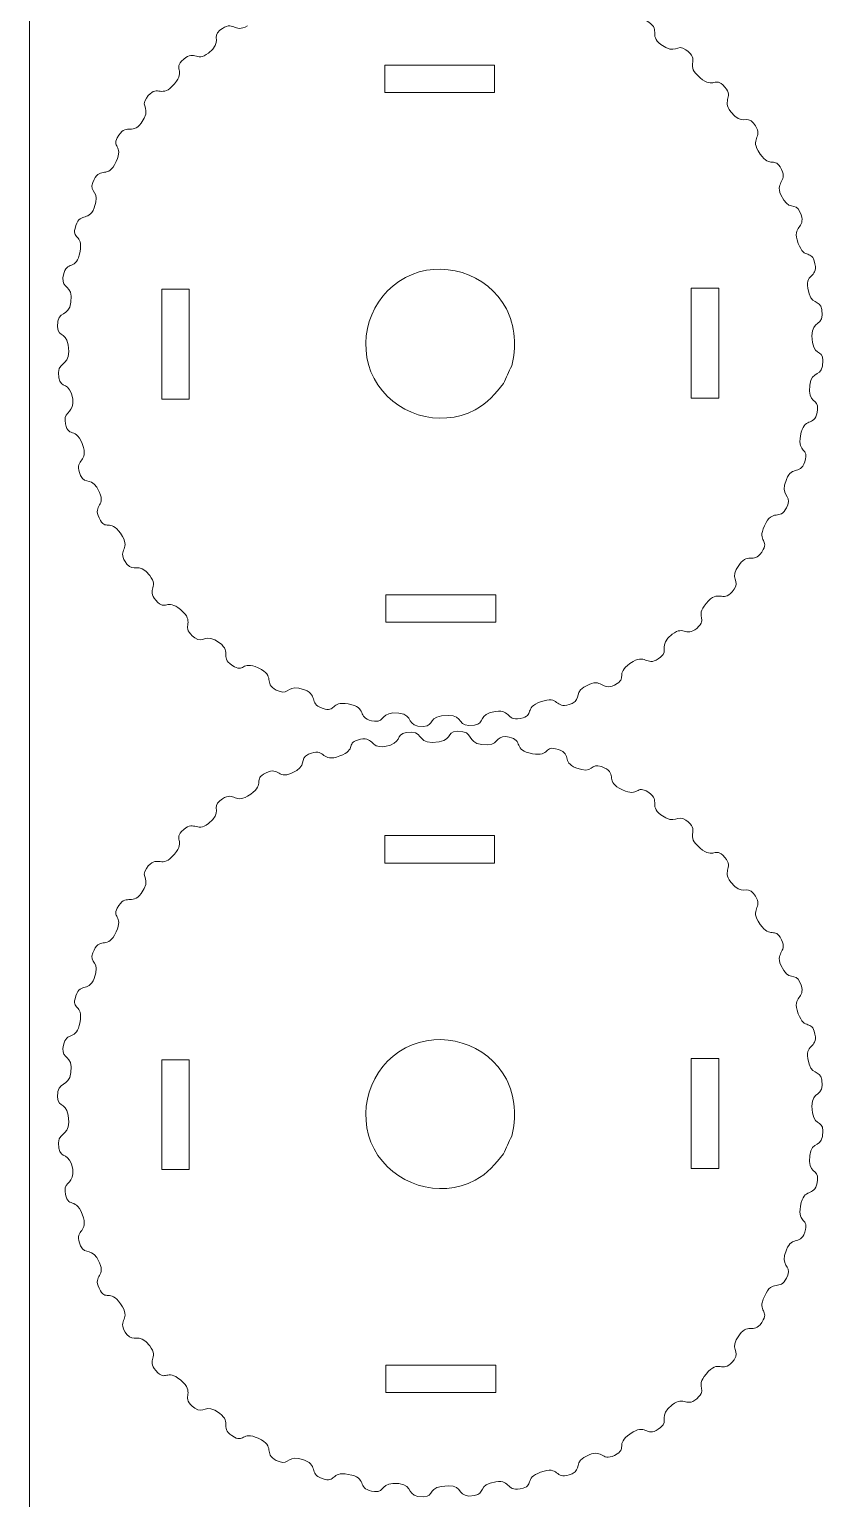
# Model space of a CAD drawing. Header units: centimetres. Extents: x -58 to 58, y -52 to 52.
# Drawn here: x -23.08 to -14.3, y 11.23 to 27.46 of the extents above; entities that cross this region are included whole.
import ezdxf

# ---------------------------------------------------------------- set-up
doc = ezdxf.new("R2010")
doc.units = ezdxf.units.CM
doc.header["$MEASUREMENT"] = 0
doc.layers.add('Camada 1', color=7, linetype='Continuous')

msp = doc.modelspace()

# ---------------------------------------------------------------- linework, layer by layer
at = {"layer": 'Camada 1', "color": 5, "lineweight": 9}
msp.add_open_spline([(-23.0836, 51.17007), (-23.0836, 51.17007), (-23.0836, 1.19), (-23.0836, 1.19)], degree=3, dxfattribs=at)
at = {"layer": 'Camada 1', "color": 3, "lineweight": 9}
for points in [[(-20.9779, 27.45266), (-21.07504, 27.37374), (-20.94383, 27.32938), (-21.10482, 27.2013)], [(-20.67305, 27.50267), (-20.82373, 27.41256), (-20.82432, 27.5774), (-20.9779, 27.45266)], [(-16.10496, 27.29665), (-16.24683, 27.40249), (-16.09179, 27.46397), (-16.26782, 27.55987)], [(-15.82899, 27.23875), (-15.92932, 27.31143), (-15.93999, 27.17358), (-16.10496, 27.29665)], [(-21.40168, 27.11189), (-21.49277, 27.01603), (-21.34019, 27.00538), (-21.50823, 26.8319)], [(-21.10482, 27.2013), (-21.24341, 27.09106), (-21.26354, 27.25725), (-21.40168, 27.11189)], [(-15.70153, 26.95599), (-15.82906, 27.0795), (-15.66639, 27.12098), (-15.82899, 27.23875)], [(-15.42153, 26.84946), (-15.51749, 26.94059), (-15.52799, 26.78792), (-15.70153, 26.95599)], [(-21.50823, 26.8319), (-21.63174, 26.70437), (-21.67324, 26.86701), (-21.79096, 26.70444)], [(-15.33221, 26.55272), (-15.44231, 26.69184), (-15.27617, 26.71138), (-15.42153, 26.84946)], [(-21.79096, 26.70444), (-21.86379, 26.60389), (-21.72591, 26.59386), (-21.84873, 26.42864)], [(-15.0808, 26.42566), (-15.15967, 26.52273), (-15.20494, 26.39187), (-15.33221, 26.55272)], [(-21.84873, 26.42864), (-21.95439, 26.28653), (-22.0162, 26.44174), (-22.11209, 26.2656)], [(-15.03083, 26.12094), (-15.12082, 26.27144), (-14.9561, 26.27221), (-15.0808, 26.42566)], [(-22.11209, 26.2656), (-22.17528, 26.14951), (-22.02539, 26.1793), (-22.14332, 25.96756)], [(-14.78798, 25.94418), (-14.85707, 26.05705), (-14.90573, 25.91171), (-15.03083, 26.12094)], [(-22.14332, 25.96756), (-22.22942, 25.81296), (-22.31108, 25.95856), (-22.38265, 25.77131)], [(-14.77822, 25.63457), (-14.84763, 25.79469), (-14.68452, 25.7752), (-14.78798, 25.94418)], [(-22.38265, 25.77131), (-22.42735, 25.65438), (-22.29157, 25.6815), (-22.36722, 25.49005)], [(-22.36722, 25.49005), (-22.43227, 25.32541), (-22.53239, 25.45905), (-22.57929, 25.26432)], [(-14.5685, 25.44667), (-14.61959, 25.56095), (-14.69636, 25.44576), (-14.77822, 25.63457)], [(-14.59892, 25.13859), (-14.64738, 25.30876), (-14.48674, 25.26372), (-14.5685, 25.44667)], [(-22.57929, 25.26432), (-22.61012, 25.13637), (-22.4731, 25.20335), (-22.53232, 24.96828)], [(-14.41029, 24.90581), (-14.44772, 25.03252), (-14.53251, 24.90545), (-14.59892, 25.13859)], [(-22.53232, 24.96828), (-22.57555, 24.79665), (-22.69216, 24.916), (-22.71271, 24.71681)], [(-14.48105, 24.60432), (-14.50695, 24.77926), (-14.35357, 24.71376), (-14.41029, 24.90581)], [(-22.71271, 24.71681), (-22.72556, 24.59225), (-22.60142, 24.65379), (-22.625, 24.44898)], [(-14.32707, 24.3684), (-14.34681, 24.49189), (-14.45086, 24.40047), (-14.48105, 24.60432)], [(-22.625, 24.44898), (-22.64533, 24.27324), (-22.7766, 24.3763), (-22.7714, 24.17619)], [(-14.43635, 24.07874), (-14.43909, 24.25563), (-14.29545, 24.17054), (-14.32707, 24.3684)], [(-22.7714, 24.17619), (-22.76795, 24.04394), (-22.65306, 24.14477), (-22.64927, 23.90256)], [(-14.31427, 23.80504), (-14.31764, 23.93738), (-14.43258, 23.83627), (-14.43635, 24.07874)], [(-22.64927, 23.90256), (-22.64657, 23.72952), (-22.78957, 23.80596), (-22.7586, 23.61284)], [(-14.46064, 23.53226), (-14.44016, 23.70807), (-14.30917, 23.60484), (-14.31427, 23.80504)], [(-22.7586, 23.61284), (-22.73881, 23.48947), (-22.63466, 23.58), (-22.60467, 23.37764)], [(-22.60467, 23.37764), (-22.58263, 23.22885), (-22.69725, 23.24823), (-22.68854, 23.14031)], [(-14.37293, 23.26445), (-14.36003, 23.38889), (-14.48444, 23.32789), (-14.46064, 23.53226)], [(-14.55336, 23.01284), (-14.51009, 23.18464), (-14.39359, 23.06501), (-14.37293, 23.26445)], [(-22.68854, 23.14031), (-22.67086, 22.92141), (-22.56062, 23.10211), (-22.48671, 22.84264)], [(-14.50637, 22.71692), (-14.47555, 22.84505), (-14.61249, 22.77793), (-14.55336, 23.01284)], [(-22.48671, 22.84264), (-22.43824, 22.67255), (-22.59899, 22.71724), (-22.51716, 22.53456)], [(-14.71833, 22.49143), (-14.6529, 22.65593), (-14.5532, 22.52224), (-14.50637, 22.71692)], [(-22.51716, 22.53456), (-22.466, 22.42036), (-22.38921, 22.53554), (-22.30735, 22.34654)], [(-14.703, 22.20991), (-14.6583, 22.32676), (-14.79434, 22.30027), (-14.71833, 22.49143)], [(-22.30735, 22.34654), (-22.23796, 22.18641), (-22.40114, 22.20611), (-22.29766, 22.03704)], [(-14.9424, 22.01354), (-14.85627, 22.16828), (-14.77464, 22.02265), (-14.703, 22.20991)], [(-22.29766, 22.03704), (-22.22845, 21.92396), (-22.17986, 22.06945), (-22.05487, 21.86041)], [(-14.97356, 21.71564), (-14.9104, 21.8317), (-15.0602, 21.80186), (-14.9424, 22.01354)], [(-22.05487, 21.86041), (-21.96475, 21.70969), (-22.1296, 21.70905), (-22.00489, 21.55555)], [(-22.00489, 21.55555), (-21.92594, 21.45838), (-21.88184, 21.5896), (-21.75359, 21.42861)], [(-15.2369, 21.5526), (-15.13134, 21.69466), (-15.06936, 21.5395), (-14.97356, 21.71564)], [(-21.75359, 21.42861), (-21.64333, 21.29022), (-21.80944, 21.26976), (-21.66411, 21.13178)], [(-15.2947, 21.27677), (-15.22185, 21.37736), (-15.35983, 21.38719), (-15.2369, 21.5526)], [(-15.57749, 21.14929), (-15.45413, 21.27679), (-15.4125, 21.11412), (-15.2947, 21.27677)], [(-21.66411, 21.13178), (-21.56814, 21.04069), (-21.55733, 21.19327), (-21.38409, 21.0252)], [(-15.684, 20.86933), (-15.59284, 20.9653), (-15.74549, 20.97565), (-15.57749, 21.14929)], [(-21.38409, 21.0252), (-21.25666, 20.90156), (-21.41928, 20.86028), (-21.25669, 20.74248)], [(-21.25669, 20.74248), (-21.15749, 20.67062), (-21.14226, 20.80491), (-20.9808, 20.68477)], [(-16.10776, 20.52856), (-16.01071, 20.60741), (-16.14166, 20.65238), (-15.9807, 20.78001)], [(-15.9807, 20.78001), (-15.84196, 20.89), (-15.822, 20.72404), (-15.684, 20.86933)], [(-20.9808, 20.68477), (-20.83869, 20.579), (-20.99392, 20.51707), (-20.81784, 20.42134)], [(-20.81784, 20.42134), (-20.70168, 20.3582), (-20.73163, 20.50819), (-20.51969, 20.39009)], [(-16.58924, 20.23577), (-16.47634, 20.30489), (-16.62164, 20.35359), (-16.41256, 20.47857)], [(-16.41256, 20.47857), (-16.26193, 20.5686), (-16.2612, 20.40391), (-16.10776, 20.52856)], [(-20.51969, 20.39009), (-20.36524, 20.30404), (-20.51071, 20.22235), (-20.32352, 20.15076)], [(-16.89866, 20.22611), (-16.73835, 20.29525), (-16.75831, 20.13231), (-16.58924, 20.23577)], [(-20.32352, 20.15076), (-20.20669, 20.10606), (-20.23336, 20.24201), (-20.04217, 20.1662)], [(-20.04217, 20.1662), (-19.87764, 20.10098), (-20.01124, 20.00104), (-19.81654, 19.95415)], [(-17.08678, 20.0163), (-16.97253, 20.06741), (-17.08745, 20.14471), (-16.89866, 20.22611)], [(-19.81654, 19.95415), (-19.68846, 19.92329), (-19.75576, 20.06022), (-19.52059, 20.00116)], [(-19.52059, 20.00116), (-19.34891, 19.95805), (-19.46854, 19.84152), (-19.26903, 19.82072)], [(-17.62763, 19.85809), (-17.50096, 19.89557), (-17.62797, 19.98036), (-17.3948, 20.04673)], [(-17.3948, 20.04673), (-17.22451, 20.09518), (-17.26963, 19.9345), (-17.08678, 20.0163)], [(-19.26903, 19.82072), (-19.14461, 19.80774), (-19.2061, 19.93208), (-19.00127, 19.90845)], [(-19.00127, 19.90845), (-18.82553, 19.88817), (-18.92866, 19.75701), (-18.7284, 19.76203)], [(-18.7284, 19.76203), (-18.5962, 19.76535), (-18.6971, 19.8802), (-18.45488, 19.88411)], [(-18.45488, 19.88411), (-18.27782, 19.88698), (-18.36299, 19.74318), (-18.16503, 19.77486)], [(-18.16503, 19.77486), (-18.04134, 19.79464), (-18.13291, 19.89862), (-17.92909, 19.92883)], [(-17.92909, 19.92883), (-17.75413, 19.95476), (-17.81949, 19.80128), (-17.62763, 19.85809)], [(-19.15657, 19.54137), (-19.33148, 19.51546), (-19.26601, 19.66872), (-19.45799, 19.61209)], [(-18.92064, 19.69532), (-19.04423, 19.67564), (-18.9527, 19.57156), (-19.15657, 19.54137)], [(-18.63089, 19.58607), (-18.80805, 19.58341), (-18.72246, 19.72689), (-18.92064, 19.69532)], [(-18.35724, 19.70815), (-18.48947, 19.70483), (-18.38874, 19.58968), (-18.63089, 19.58607)], [(-18.08445, 19.56175), (-18.25997, 19.58201), (-18.15701, 19.71317), (-18.35724, 19.70815)], [(-17.81667, 19.64948), (-17.94123, 19.66238), (-17.87979, 19.53812), (-18.08445, 19.56175)], [(-17.56513, 19.46907), (-17.73672, 19.51212), (-17.6173, 19.62883), (-17.81667, 19.64948)], [(-19.69086, 19.42348), (-19.86093, 19.37501), (-19.81621, 19.53567), (-19.99886, 19.4539)], [(-19.45799, 19.61209), (-19.58488, 19.57465), (-19.45764, 19.48991), (-19.69086, 19.42348)], [(-17.26914, 19.51603), (-17.39731, 19.54696), (-17.32985, 19.41001), (-17.56513, 19.46907)], [(-17.0433, 19.30394), (-17.20797, 19.36887), (-17.07441, 19.46904), (-17.26914, 19.51603)], [(-20.18696, 19.2441), (-20.34698, 19.17491), (-20.32741, 19.33782), (-20.49642, 19.23441)], [(-19.99886, 19.4539), (-20.11301, 19.40279), (-19.99805, 19.32577), (-20.18696, 19.2441)], [(-16.76214, 19.31945), (-16.879, 19.36402), (-16.85166, 19.22839), (-17.0433, 19.30394)], [(-16.56585, 19.08007), (-16.72039, 19.16607), (-16.57506, 19.24808), (-16.76214, 19.31945)], [(-20.49642, 19.23441), (-20.60948, 19.16522), (-20.46388, 19.11686), (-20.67305, 18.99164)], [(-20.67305, 18.99164), (-20.82354, 18.90153), (-20.82435, 19.06635), (-20.9779, 18.94161)], [(-16.26782, 19.04884), (-16.38386, 19.11205), (-16.35398, 18.96217), (-16.56585, 19.08007)], [(-16.10496, 18.78561), (-16.24683, 18.89148), (-16.09176, 18.95293), (-16.26782, 19.04884)], [(-20.9779, 18.94161), (-21.07504, 18.86272), (-20.94386, 18.81833), (-21.10482, 18.69027)], [(-21.10482, 18.69027), (-21.24341, 18.58003), (-21.26354, 18.74621), (-21.40168, 18.60085)], [(-15.82899, 18.72772), (-15.92932, 18.80039), (-15.94006, 18.66257), (-16.10496, 18.78561)], [(-15.70153, 18.44495), (-15.82906, 18.56846), (-15.66639, 18.60994), (-15.82899, 18.72772)], [(-21.40168, 18.60085), (-21.49275, 18.50502), (-21.34021, 18.49428), (-21.50823, 18.32086)], [(-21.50823, 18.32086), (-21.63176, 18.19336), (-21.67327, 18.35598), (-21.79096, 18.19341)], [(-15.42153, 18.33842), (-15.51749, 18.42954), (-15.52799, 18.27689), (-15.70153, 18.44495)], [(-21.79096, 18.19341), (-21.86379, 18.09284), (-21.72591, 18.08282), (-21.84873, 17.9176)], [(-15.33221, 18.04171), (-15.44231, 18.18106), (-15.27615, 18.20032), (-15.42153, 18.33842)], [(-15.0808, 17.91465), (-15.15965, 18.01165), (-15.20513, 17.88088), (-15.33221, 18.04171)], [(-21.84873, 17.9176), (-21.95439, 17.77549), (-22.0162, 17.9307), (-22.11209, 17.75456)], [(-15.03083, 17.6099), (-15.12082, 17.76038), (-14.9561, 17.76123), (-15.0808, 17.91465)], [(-22.11209, 17.75456), (-22.17531, 17.63843), (-22.02539, 17.66844), (-22.14332, 17.45651)], [(-14.78798, 17.43314), (-14.85707, 17.54599), (-14.90575, 17.40073), (-15.03083, 17.6099)], [(-22.14332, 17.45651), (-22.2293, 17.302), (-22.31111, 17.44751), (-22.38265, 17.26027)], [(-14.77822, 17.12353), (-14.84763, 17.28365), (-14.68452, 17.26416), (-14.78798, 17.43314)], [(-22.38265, 17.26027), (-22.42735, 17.14334), (-22.29157, 17.17046), (-22.36722, 16.97901)], [(-14.5685, 16.93564), (-14.61959, 17.04991), (-14.69636, 16.93472), (-14.77822, 17.12353)], [(-22.36722, 16.97901), (-22.43227, 16.81437), (-22.53239, 16.94801), (-22.57929, 16.75328)], [(-14.59892, 16.62758), (-14.64735, 16.79775), (-14.48674, 16.75269), (-14.5685, 16.93564)], [(-22.57929, 16.75328), (-22.61012, 16.62533), (-22.4731, 16.69232), (-22.53232, 16.45725)], [(-14.41029, 16.39476), (-14.44774, 16.52153), (-14.53255, 16.39441), (-14.59892, 16.62758)], [(-22.53232, 16.45725), (-22.57555, 16.28561), (-22.69216, 16.40502), (-22.71271, 16.20578)], [(-14.48105, 16.09327), (-14.50695, 16.26823), (-14.35357, 16.20273), (-14.41029, 16.39476)], [(-22.71271, 16.20578), (-22.72556, 16.08124), (-22.60137, 16.14261), (-22.625, 15.93797)], [(-14.32707, 15.85737), (-14.34681, 15.98085), (-14.45086, 15.88943), (-14.48105, 16.09327)], [(-22.625, 15.93797), (-22.64533, 15.76218), (-22.7766, 15.86532), (-22.7714, 15.66516)], [(-14.43635, 15.56771), (-14.43909, 15.74459), (-14.29545, 15.65951), (-14.32707, 15.85737)], [(-22.7714, 15.66516), (-22.76795, 15.5329), (-22.65306, 15.63376), (-22.64927, 15.39153)], [(-14.31427, 15.29401), (-14.31764, 15.42634), (-14.43258, 15.32524), (-14.43635, 15.56771)], [(-22.64927, 15.39153), (-22.64657, 15.21848), (-22.78957, 15.29493), (-22.7586, 15.1018)], [(-14.46064, 15.02123), (-14.44016, 15.19704), (-14.30917, 15.0938), (-14.31427, 15.29401)], [(-22.7586, 15.1018), (-22.73881, 14.97843), (-22.63461, 15.06892), (-22.60467, 14.86661)], [(-14.37293, 14.75342), (-14.36003, 14.87784), (-14.48444, 14.81688), (-14.46064, 15.02123)], [(-22.60467, 14.86661), (-22.58265, 14.71775), (-22.69725, 14.73722), (-22.68854, 14.62928)], [(-22.68854, 14.62928), (-22.67086, 14.41038), (-22.56062, 14.59107), (-22.48671, 14.33161)], [(-14.55336, 14.50183), (-14.51015, 14.67353), (-14.39359, 14.55402), (-14.37293, 14.75342)], [(-14.50637, 14.20589), (-14.47555, 14.33401), (-14.61249, 14.26685), (-14.55336, 14.50183)], [(-22.48671, 14.33161), (-22.43824, 14.16151), (-22.59899, 14.20621), (-22.51716, 14.02353)], [(-14.71833, 13.98039), (-14.6529, 14.1449), (-14.5532, 14.0112), (-14.50637, 14.20589)], [(-22.51716, 14.02353), (-22.466, 13.90935), (-22.38926, 14.02455), (-22.30735, 13.83551)], [(-14.703, 13.69886), (-14.65828, 13.81572), (-14.79434, 13.78923), (-14.71833, 13.98039)], [(-22.30735, 13.83551), (-22.23798, 13.67542), (-22.40114, 13.69501), (-22.29766, 13.526)], [(-14.9424, 13.50252), (-14.8564, 13.65717), (-14.77464, 13.51166), (-14.703, 13.69886)], [(-22.29766, 13.526), (-22.22843, 13.41293), (-22.17986, 13.55838), (-22.05487, 13.34937)], [(-14.97356, 13.20461), (-14.9104, 13.32069), (-15.0602, 13.2907), (-14.9424, 13.50252)], [(-22.05487, 13.34937), (-21.96475, 13.19868), (-22.1296, 13.19794), (-22.00489, 13.04452)], [(-15.2369, 13.04157), (-15.13134, 13.18363), (-15.06936, 13.02846), (-14.97356, 13.20461)], [(-22.00489, 13.04452), (-21.92594, 12.94739), (-21.88184, 13.07854), (-21.75359, 12.91758)], [(-15.2947, 12.76574), (-15.22185, 12.86632), (-15.35983, 12.87614), (-15.2369, 13.04157)], [(-21.75359, 12.91758), (-21.64333, 12.77918), (-21.80944, 12.75873), (-21.66411, 12.62075)], [(-21.66411, 12.62075), (-21.56814, 12.52964), (-21.55735, 12.68226), (-21.38409, 12.51417)], [(-15.57749, 12.63825), (-15.45413, 12.76576), (-15.4125, 12.60309), (-15.2947, 12.76574)], [(-21.38409, 12.51417), (-21.25666, 12.39053), (-21.41928, 12.34925), (-21.25669, 12.23145)], [(-15.684, 12.35829), (-15.59282, 12.45427), (-15.74549, 12.46462), (-15.57749, 12.63825)], [(-15.9807, 12.26897), (-15.84196, 12.37896), (-15.82196, 12.21305), (-15.684, 12.35829)], [(-21.25669, 12.23145), (-21.15744, 12.15956), (-21.14258, 12.2939), (-20.9808, 12.17376)], [(-16.10776, 12.01752), (-16.01071, 12.09635), (-16.14168, 12.14134), (-15.9807, 12.26897)], [(-20.9808, 12.17376), (-20.83878, 12.06829), (-20.99392, 12.00609), (-20.81784, 11.9103)], [(-16.41256, 11.96753), (-16.26196, 12.05757), (-16.26122, 11.8929), (-16.10776, 12.01752)], [(-20.81784, 11.9103), (-20.70185, 11.84721), (-20.73129, 11.99715), (-20.51969, 11.87906)], [(-20.51969, 11.87906), (-20.36515, 11.7928), (-20.51073, 11.71134), (-20.32352, 11.63972)], [(-16.58924, 11.72474), (-16.47636, 11.79384), (-16.62161, 11.84256), (-16.41256, 11.96753)], [(-20.32352, 11.63972), (-20.20671, 11.59505), (-20.23333, 11.73097), (-20.04217, 11.65517)], [(-17.08678, 11.50526), (-16.97253, 11.55637), (-17.08745, 11.63368), (-16.89866, 11.71507)], [(-16.89866, 11.71507), (-16.73835, 11.78421), (-16.75831, 11.62128), (-16.58924, 11.72474)], [(-20.04217, 11.65517), (-19.87764, 11.58994), (-20.01122, 11.49001), (-19.81654, 11.4431)], [(-19.81654, 11.4431), (-19.68861, 11.4123), (-19.75539, 11.54928), (-19.52059, 11.49013)], [(-17.62763, 11.34705), (-17.50099, 11.38449), (-17.62797, 11.46933), (-17.3948, 11.53569)], [(-17.3948, 11.53569), (-17.22447, 11.58417), (-17.26965, 11.42344), (-17.08678, 11.50526)], [(-19.52059, 11.49013), (-19.34878, 11.44685), (-19.46846, 11.33038), (-19.26903, 11.30969)], [(-19.26903, 11.30969), (-19.14466, 11.29675), (-19.20566, 11.42126), (-19.00127, 11.39741)], [(-19.00127, 11.39741), (-18.82523, 11.37686), (-18.92866, 11.24596), (-18.7284, 11.251)], [(-18.7284, 11.251), (-18.59614, 11.25432), (-18.69728, 11.36903), (-18.45488, 11.3731)], [(-18.45488, 11.3731), (-18.27802, 11.37607), (-18.36295, 11.23217), (-18.16503, 11.26383)], [(-18.16503, 11.26383), (-18.04134, 11.2836), (-18.13294, 11.38759), (-17.92909, 11.4178)], [(-17.92909, 11.4178), (-17.75416, 11.44372), (-17.81951, 11.29029), (-17.62763, 11.34705)]]:
    msp.add_open_spline(points, degree=3, dxfattribs=at)
at = {"layer": 'Camada 1', "lineweight": 9}
for points in [[(-17.94231, 27.06737), (-18.34681, 27.06737), (-18.75133, 27.06737), (-19.15586, 27.06737)], [(-19.15586, 27.06737), (-19.15586, 26.96623), (-19.15586, 26.86511), (-19.15586, 26.76398)], [(-17.94231, 26.76398), (-17.94231, 26.86511), (-17.94231, 26.96623), (-17.94231, 27.06737)], [(-19.15586, 26.76398), (-18.75133, 26.76398), (-18.34681, 26.76398), (-17.94231, 26.76398)], [(-18.92775, 24.72157), (-18.53149, 24.93021), (-18.02052, 24.77179), (-17.81189, 24.37553)], [(-19.27378, 23.60571), (-19.48245, 24.00197), (-19.32399, 24.51292), (-18.92775, 24.72157)], [(-21.31619, 24.59115), (-21.41732, 24.59115), (-21.51845, 24.59115), (-21.61958, 24.59115)], [(-21.61958, 24.59115), (-21.61958, 24.18664), (-21.61958, 23.78209), (-21.61958, 23.3776)], [(-21.31619, 23.3776), (-21.31619, 23.78209), (-21.31619, 24.18664), (-21.31619, 24.59115)], [(-15.46609, 24.60364), (-15.56721, 24.60364), (-15.66835, 24.60364), (-15.76948, 24.60364)], [(-15.76948, 24.60364), (-15.76948, 24.19912), (-15.76948, 23.7946), (-15.76948, 23.39007)], [(-15.46609, 23.39007), (-15.46609, 23.7946), (-15.46609, 24.19912), (-15.46609, 24.60364)], [(-17.81189, 24.37553), (-17.7197, 24.20043), (-17.69518, 23.93491), (-17.75379, 23.74591)], [(-17.75379, 23.74591), (-17.78388, 23.68064), (-17.81394, 23.61533), (-17.844, 23.55004)], [(-18.15795, 23.25964), (-18.5542, 23.05102), (-19.06505, 23.20938), (-19.27378, 23.60571)], [(-17.844, 23.55004), (-17.93486, 23.44071), (-18.01685, 23.33394), (-18.15795, 23.25964)], [(-21.61958, 23.3776), (-21.51845, 23.3776), (-21.41732, 23.3776), (-21.31619, 23.3776)], [(-15.76948, 23.39007), (-15.66835, 23.39007), (-15.56721, 23.39007), (-15.46609, 23.39007)], [(-17.9298, 21.21726), (-18.33431, 21.21726), (-18.73886, 21.21726), (-19.14335, 21.21726)], [(-19.14335, 21.21726), (-19.14335, 21.11613), (-19.14335, 21.01501), (-19.14335, 20.91387)], [(-17.9298, 20.91387), (-17.9298, 21.01501), (-17.9298, 21.11613), (-17.9298, 21.21726)], [(-19.14335, 20.91387), (-18.73886, 20.91387), (-18.33431, 20.91387), (-17.9298, 20.91387)], [(-17.94231, 18.55634), (-18.34681, 18.55634), (-18.75133, 18.55634), (-19.15586, 18.55634)], [(-19.15586, 18.55634), (-19.15586, 18.4552), (-19.15586, 18.35407), (-19.15586, 18.25293)], [(-17.94231, 18.25293), (-17.94231, 18.35407), (-17.94231, 18.4552), (-17.94231, 18.55634)], [(-19.15586, 18.25293), (-18.75133, 18.25293), (-18.34681, 18.25293), (-17.94231, 18.25293)], [(-18.92775, 16.21054), (-18.53149, 16.41918), (-18.02052, 16.26075), (-17.81189, 15.8645)], [(-21.31619, 16.0801), (-21.41732, 16.0801), (-21.51845, 16.0801), (-21.61958, 16.0801)], [(-21.61958, 16.0801), (-21.61958, 15.67561), (-21.61958, 15.27108), (-21.61958, 14.86656)], [(-21.31619, 14.86656), (-21.31619, 15.27108), (-21.31619, 15.67561), (-21.31619, 16.0801)], [(-19.27378, 15.09467), (-19.48245, 15.49092), (-19.32399, 16.00188), (-18.92775, 16.21054)], [(-15.46609, 16.09261), (-15.56721, 16.09261), (-15.66835, 16.09261), (-15.76948, 16.09261)], [(-15.76948, 16.09261), (-15.76948, 15.68809), (-15.76948, 15.28356), (-15.76948, 14.87903)], [(-15.46609, 14.87903), (-15.46609, 15.28356), (-15.46609, 15.68809), (-15.46609, 16.09261)], [(-17.81189, 15.8645), (-17.7197, 15.6894), (-17.69518, 15.42392), (-17.75379, 15.2349)], [(-17.75379, 15.2349), (-17.78388, 15.16961), (-17.81394, 15.1043), (-17.844, 15.03901)], [(-18.15795, 14.74861), (-18.5542, 14.53999), (-19.06505, 14.69834), (-19.27378, 15.09467)], [(-17.844, 15.03901), (-17.93486, 14.9297), (-18.01695, 14.82285), (-18.15795, 14.74861)], [(-21.61958, 14.86656), (-21.51845, 14.86656), (-21.41732, 14.86656), (-21.31619, 14.86656)], [(-15.76948, 14.87903), (-15.66835, 14.87903), (-15.56721, 14.87903), (-15.46609, 14.87903)], [(-17.9298, 12.70622), (-18.33431, 12.70622), (-18.73886, 12.70622), (-19.14335, 12.70622)], [(-19.14335, 12.70622), (-19.14335, 12.6051), (-19.14335, 12.50396), (-19.14335, 12.40283)], [(-17.9298, 12.40283), (-17.9298, 12.50396), (-17.9298, 12.6051), (-17.9298, 12.70622)], [(-19.14335, 12.40283), (-18.73886, 12.40283), (-18.33431, 12.40283), (-17.9298, 12.40283)]]:
    msp.add_open_spline(points, degree=3, dxfattribs=at)

doc.saveas('drawing.dxf')
